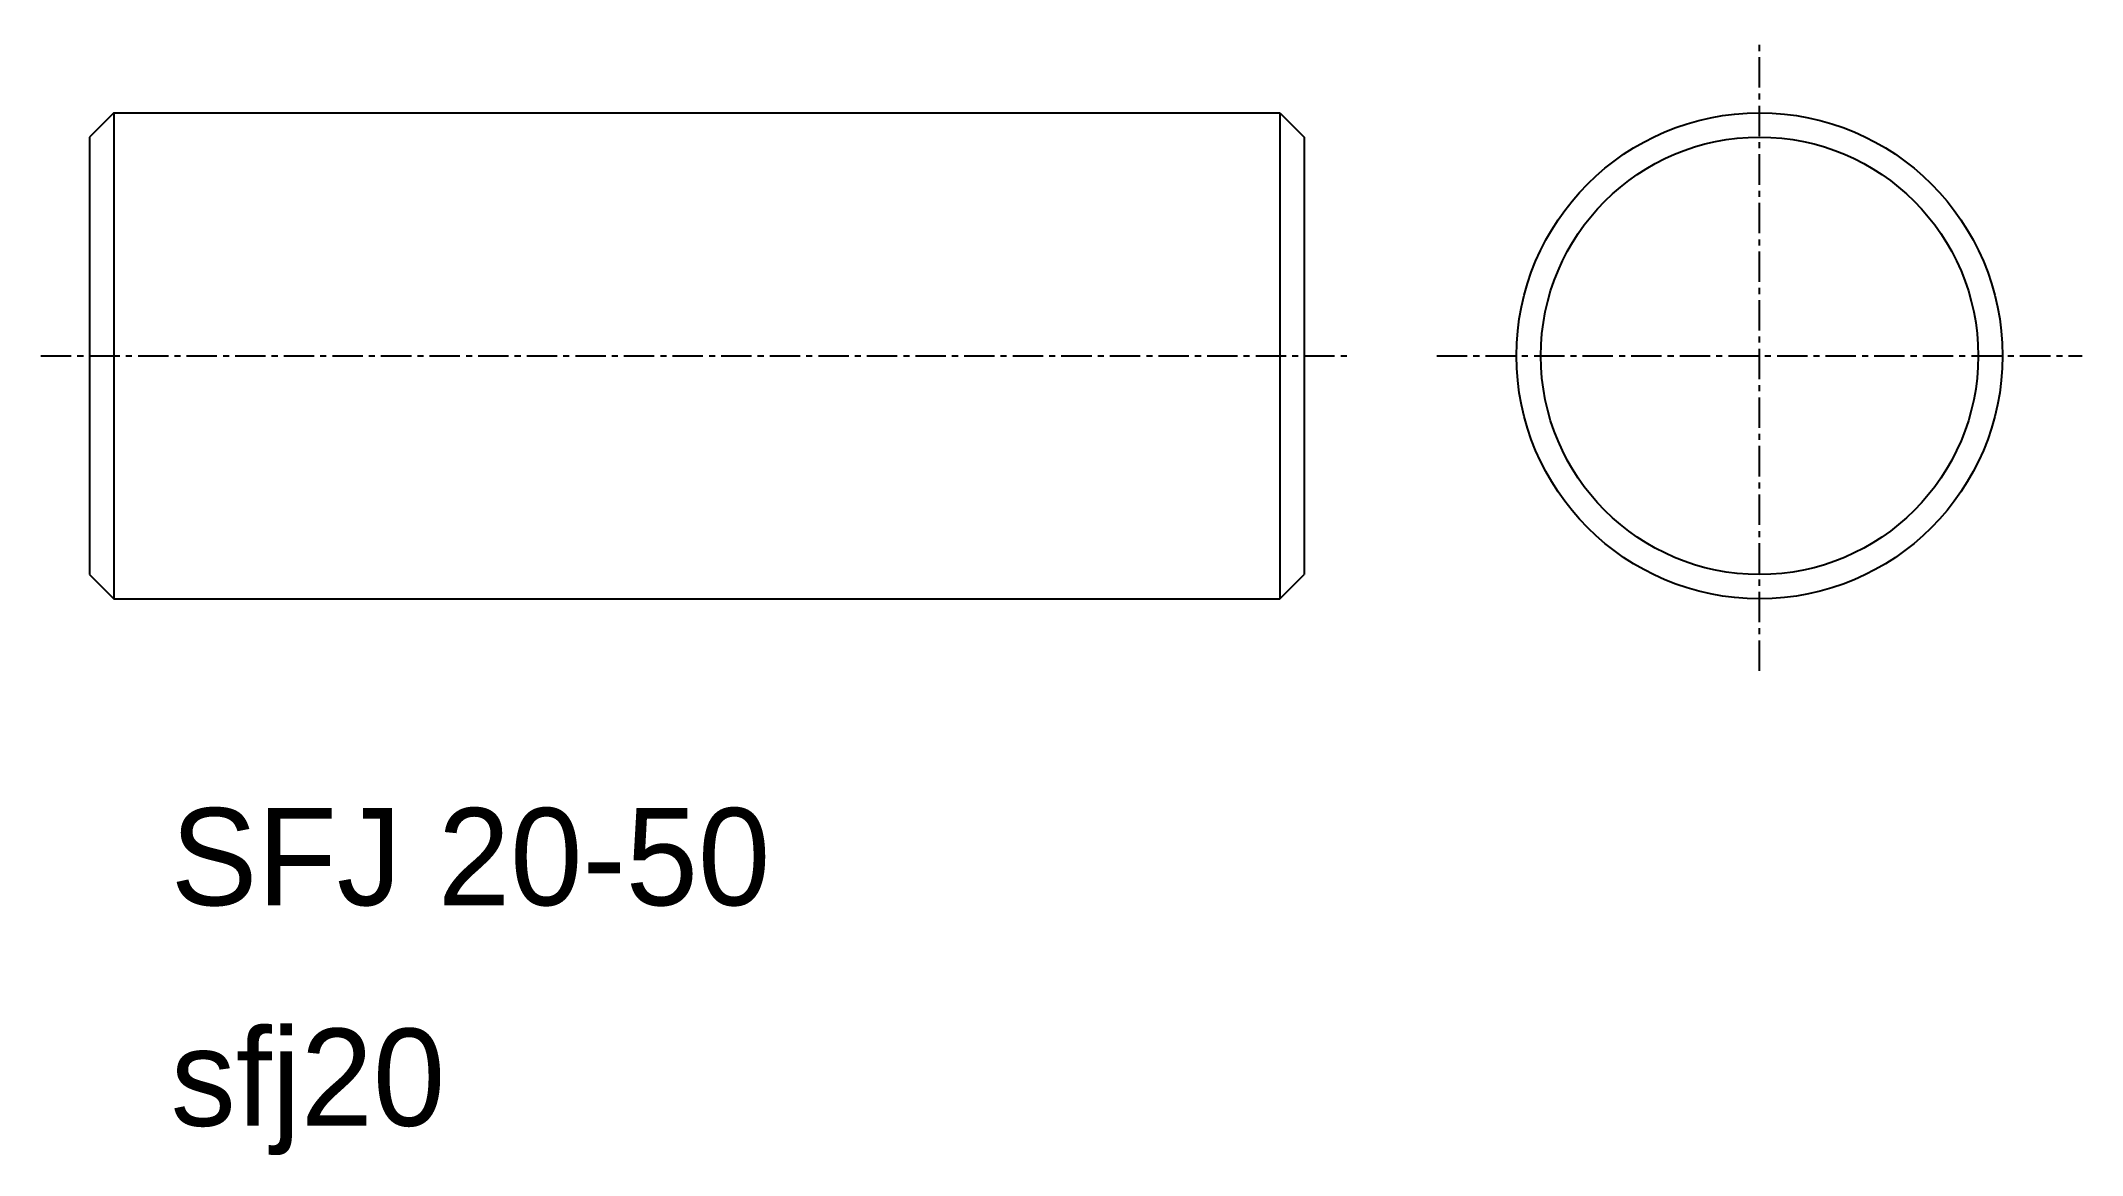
# Model space of a CAD drawing. Extents: x 65.5 to 149.5, y 69.8 to 115.6.
import ezdxf

# ---------------------------------------------------------------- set-up
doc = ezdxf.new("R2010")
doc.units = 0
doc.linetypes.add('CENTER', pattern=[2, 1.25, -0.25, 0.25, -0.25])
doc.layers.get('0').update_dxf_attribs({"linetype": 'CONTINUOUS'})
doc.layers.add('CENTER', color=1, linetype='CENTER')

msp = doc.modelspace()

# ---------------------------------------------------------------- linework, layer by layer
at = {"color": 7, "linetype": 'CONTINUOUS'}
for p, q in [((68.482, 112.677), (67.482, 111.677)), ((68.482, 112.677), (68.482, 92.677)), ((68.482, 112.677), (116.482, 112.677)), ((80.482, 112.677), (80.482, 112.678)), ((92.482, 112.677), (92.482, 112.677)), ((116.482, 112.677), (117.482, 111.677)), ((116.482, 112.677), (116.482, 92.677)), ((67.482, 111.677), (67.482, 93.677)), ((117.482, 111.677), (117.482, 93.677)), ((67.482, 93.677), (68.482, 92.677)), ((116.482, 92.677), (117.482, 93.677)), ((68.482, 92.677), (116.482, 92.677))]:
    msp.add_line(p, q, dxfattribs=at)
for radius in [10, 9]:
    msp.add_circle((136.217, 102.677), radius, dxfattribs=at)
at = {"layer": 'CENTER', "color": 1, "linetype": 'CENTER'}
for p, q in [((136.217, 89.718), (136.217, 115.636)), ((65.482, 102.677), (119.482, 102.677)), ((122.937, 102.677), (149.497, 102.677))]:
    msp.add_line(p, q, dxfattribs=at)

# ---------------------------------------------------------------- texts
for s, p in [('SFJ 20-50', (70.828, 80.07)), ('sfj20', (70.828, 70.995))]:
    msp.add_text(s, height=4).set_placement(p)

doc.saveas('drawing.dxf')
